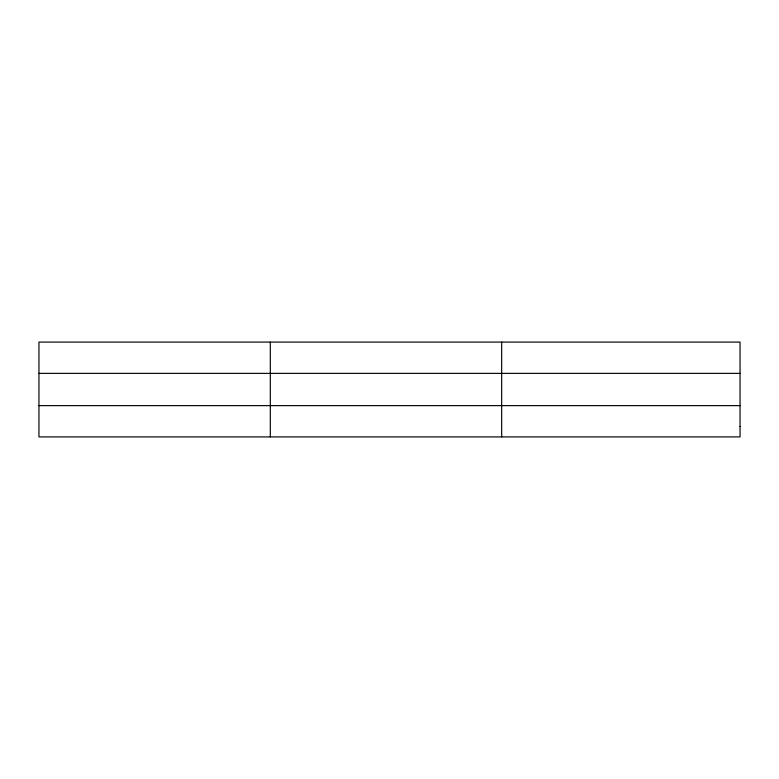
<?xml version="1.0" encoding="UTF-8"?>
<svg xmlns="http://www.w3.org/2000/svg" width="779" height="779" viewBox="0 0 779 779"><rect width="100%" height="100%" fill="white"/><g stroke="black" fill="none" stroke-linecap="round" stroke-linejoin="round"><path stroke-width="1.17" d="M38.95 373.375L740.05 373.375M38.95 405.625L740.05 405.625M501.676 342.088L501.676 436.912M270.313 342.088L270.313 436.912M740.05 426.483L740.05 436.912L38.95 436.912L38.95 342.088L740.05 342.088L740.05 426.483"/></g></svg>
